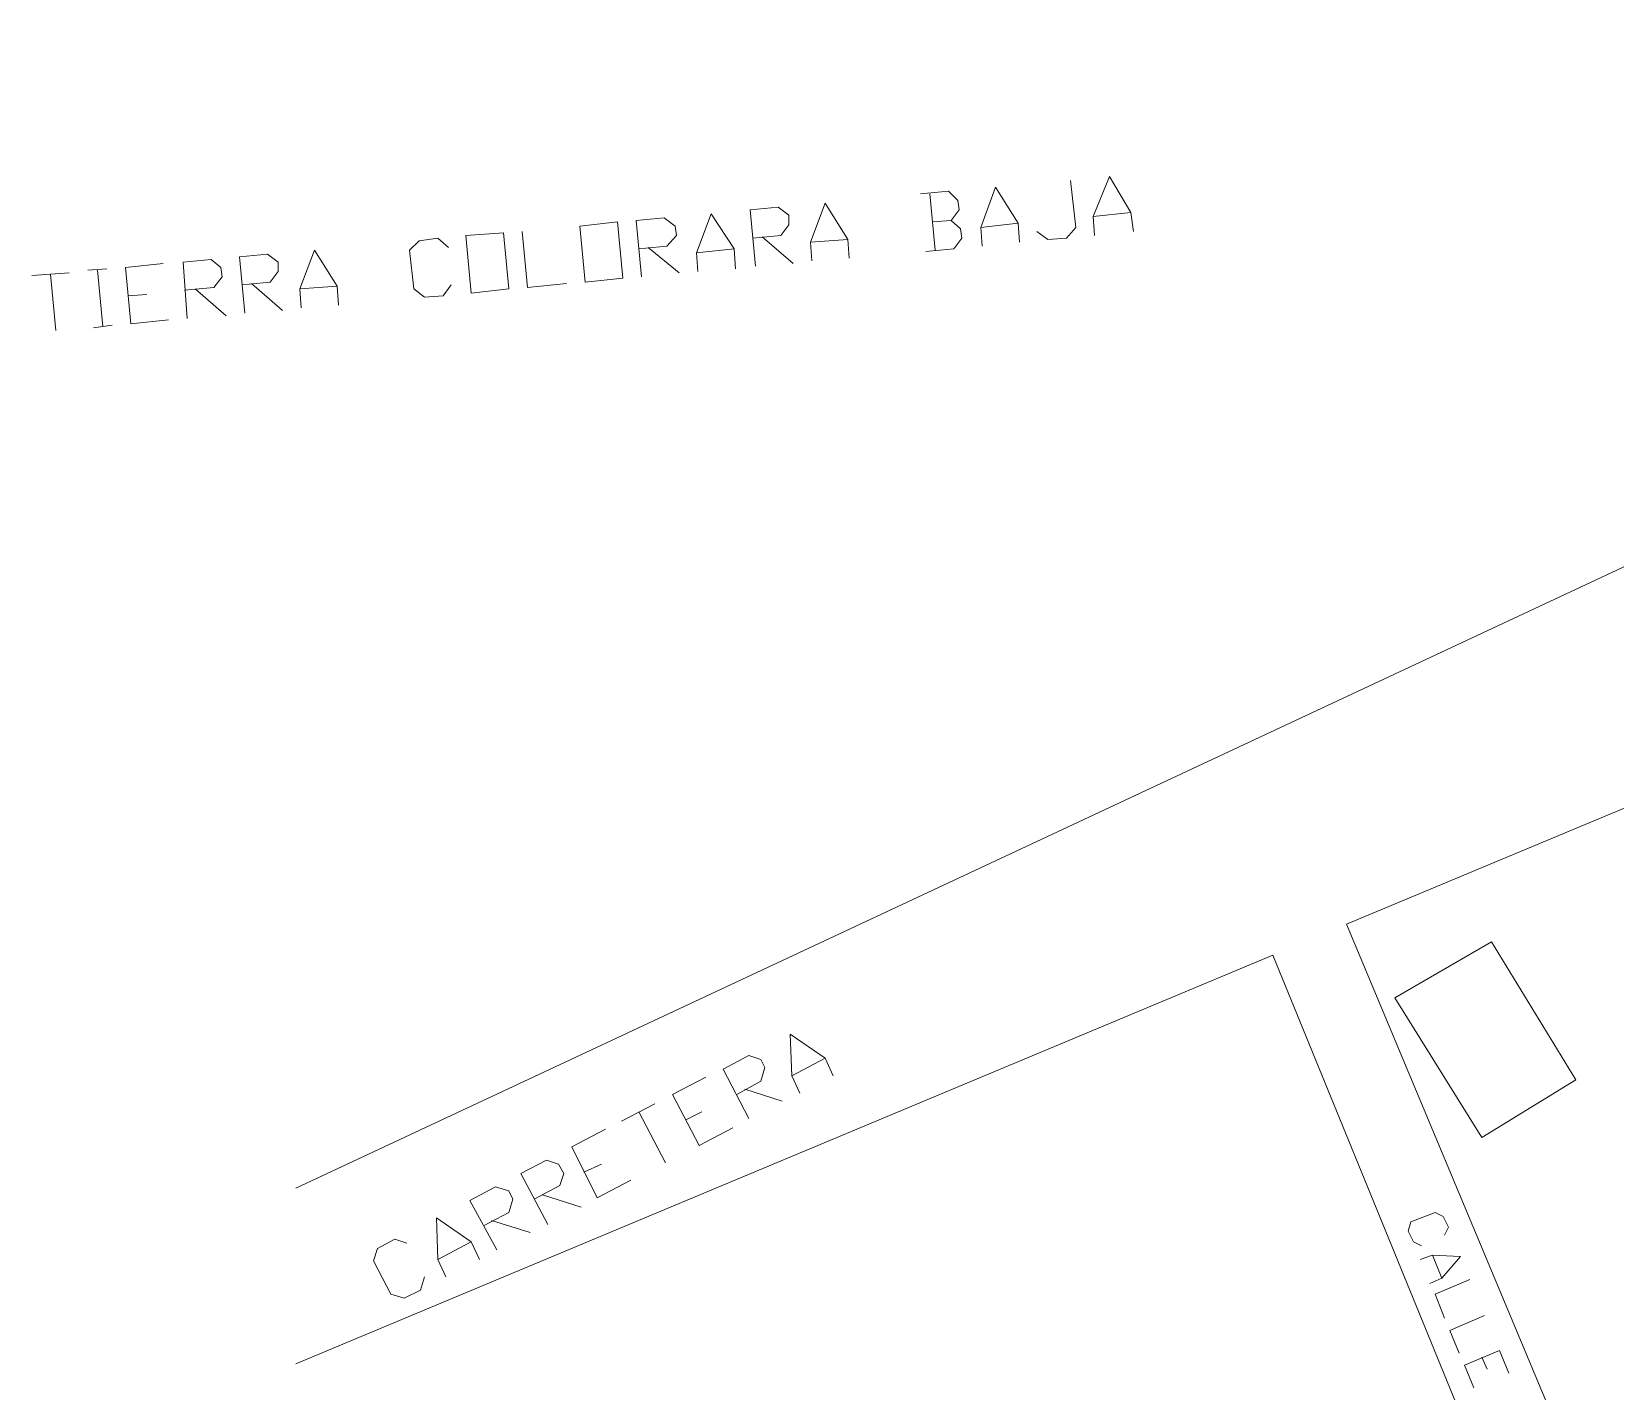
# Model space of a CAD drawing. Header units: millimetres. Extents: x 2259 to 2403, y 1663 to 1883.
# Drawn here: x 2313.49 to 2346.85, y 1763.44 to 1792.08 of the extents above; entities that cross this region are included whole.
import ezdxf

# ---------------------------------------------------------------- set-up
doc = ezdxf.new("R2010")
doc.units = ezdxf.units.MM
doc.layers.add('PDF_CVL_CUADCON_TIT', color=7, linetype='Continuous')

msp = doc.modelspace()

# ---------------------------------------------------------------- linework, layer by layer
at = {"layer": 'PDF_CVL_CUADCON_TIT', "lineweight": 9}
for points in [[(2319.052, 1767.714), (2371.126, 1792.085)], [(2332.861, 1788.103), (2333.031, 1788.329), (2333.002, 1788.527), (2332.805, 1788.724), (2332.212, 1788.668)], [(2333.511, 1787.567), (2333.483, 1787.962), (2333.793, 1788.809), (2334.273, 1788.047), (2334.301, 1787.651)], [(2334.669, 1787.877), (2334.895, 1787.708), (2335.29, 1787.736), (2335.488, 1787.962), (2335.375, 1788.95)], [(2335.883, 1787.793), (2335.855, 1788.188), (2336.194, 1789.035), (2336.645, 1788.273), (2336.702, 1787.877)], [(2328.738, 1787.143), (2328.625, 1788.329), (2329.218, 1788.386), (2329.444, 1788.216), (2329.444, 1788.018), (2329.275, 1787.793), (2328.682, 1787.736)], [(2329.924, 1787.256), (2329.896, 1787.651), (2330.207, 1788.47), (2330.687, 1787.708), (2330.715, 1787.312)], [(2332.409, 1788.668), (2332.522, 1787.482)], [(2326.338, 1786.917), (2326.225, 1788.103), (2326.818, 1788.16), (2327.044, 1787.99), (2327.072, 1787.793), (2326.874, 1787.567), (2326.281, 1787.51)], [(2327.524, 1787.03), (2327.496, 1787.425), (2327.806, 1788.244), (2328.286, 1787.51), (2328.315, 1787.087)], [(2332.325, 1787.454), (2332.918, 1787.51), (2333.087, 1787.736), (2333.059, 1787.934), (2332.861, 1788.103), (2332.466, 1788.075)], [(2333.483, 1787.962), (2334.273, 1788.047)], [(2335.855, 1788.188), (2336.645, 1788.273)], [(2322.328, 1786.748), (2322.158, 1786.522), (2321.763, 1786.493), (2321.537, 1786.663), (2321.452, 1787.482), (2321.65, 1787.68), (2322.045, 1787.736), (2322.271, 1787.538)], [(2323.825, 1787.877), (2323.938, 1786.691), (2324.756, 1786.776)], [(2328.879, 1787.764), (2329.529, 1787.199)], [(2329.896, 1787.651), (2330.687, 1787.708)], [(2317.979, 1786.155), (2317.866, 1787.341), (2318.459, 1787.397), (2318.685, 1787.228), (2318.685, 1787.03), (2318.516, 1786.804), (2317.922, 1786.748)], [(2319.165, 1786.268), (2319.137, 1786.663), (2319.447, 1787.482), (2319.927, 1786.719), (2319.956, 1786.324)], [(2326.479, 1787.538), (2327.129, 1787.002)], [(2327.496, 1787.425), (2328.286, 1787.51)], [(2314.675, 1787.058), (2315.07, 1787.087)], [(2314.873, 1787.058), (2314.986, 1785.872)], [(2316.369, 1786.013), (2315.579, 1785.929), (2315.466, 1787.115), (2316.256, 1787.199)], [(2316.765, 1786.042), (2316.68, 1787.228), (2317.273, 1787.284), (2317.471, 1787.115), (2317.499, 1786.917), (2317.329, 1786.691), (2316.708, 1786.635)], [(2313.489, 1786.945), (2314.28, 1787.002)], [(2313.884, 1786.974), (2313.997, 1785.787)], [(2318.12, 1786.776), (2318.77, 1786.211)], [(2319.137, 1786.663), (2319.927, 1786.719)], [(2315.522, 1786.522), (2315.917, 1786.55)], [(2316.934, 1786.663), (2317.584, 1786.098)], [(2314.788, 1785.844), (2315.183, 1785.9)], [(2319.052, 1764.015), (2339.639, 1772.628), (2356.667, 1730.974), (2358.475, 1731.963), (2341.192, 1773.277), (2350.991, 1777.372), (2359.237, 1782.116), (2361.779, 1776.468), (2366.438, 1768.505), (2370.618, 1760.739)], [(2329.67, 1769.719), (2329.501, 1770.086), (2329.472, 1770.962), (2330.207, 1770.453), (2330.376, 1770.086)], [(2328.597, 1769.183), (2328.061, 1770.227), (2328.597, 1770.51), (2328.851, 1770.425), (2328.936, 1770.256), (2328.851, 1769.973), (2328.343, 1769.691)], [(2329.501, 1770.086), (2330.207, 1770.453)], [(2328.258, 1768.985), (2327.552, 1768.618), (2326.987, 1769.691), (2327.693, 1770.058)], [(2328.512, 1769.804), (2329.303, 1769.55)], [(2325.914, 1769.126), (2326.62, 1769.493)], [(2326.281, 1769.324), (2326.846, 1768.251)], [(2327.27, 1769.154), (2327.609, 1769.324)], [(2326.112, 1767.884), (2325.406, 1767.516), (2324.869, 1768.59), (2325.575, 1768.957)], [(2324.361, 1766.952), (2323.796, 1768.025), (2324.333, 1768.307), (2324.587, 1768.222), (2324.7, 1768.025), (2324.615, 1767.771), (2324.079, 1767.488)], [(2325.124, 1768.053), (2325.491, 1768.222)], [(2323.288, 1766.415), (2322.723, 1767.46), (2323.26, 1767.742), (2323.542, 1767.658), (2323.627, 1767.488), (2323.542, 1767.206), (2323.006, 1766.923)], [(2324.248, 1767.573), (2325.067, 1767.319)], [(2322.215, 1765.85), (2322.045, 1766.217), (2322.017, 1767.093), (2322.751, 1766.585), (2322.921, 1766.217)], [(2323.175, 1767.036), (2323.994, 1766.782)], [(2342.773, 1766.5), (2342.604, 1766.585), (2342.491, 1766.81), (2342.547, 1767.008), (2343.056, 1767.206), (2343.225, 1767.121), (2343.338, 1766.895), (2343.253, 1766.726)], [(2321.763, 1765.85), (2321.678, 1765.568), (2321.339, 1765.398), (2321.057, 1765.483), (2320.69, 1766.189), (2320.775, 1766.443), (2321.142, 1766.641), (2321.396, 1766.556)], [(2322.045, 1766.217), (2322.751, 1766.585)], [(2342.745, 1766.217), (2342.999, 1766.302), (2343.592, 1766.274), (2343.197, 1765.822), (2342.943, 1765.709)], [(2342.999, 1766.302), (2343.197, 1765.822)], [(2343.79, 1765.794), (2343.056, 1765.483), (2343.253, 1764.975)], [(2344.101, 1765.031), (2343.366, 1764.721), (2343.564, 1764.241)], [(2343.875, 1763.506), (2343.677, 1763.986), (2344.411, 1764.297), (2344.609, 1763.817)], [(2344.044, 1764.156), (2344.157, 1763.902)]]:
    msp.add_lwpolyline(points, dxfattribs=at)
for points in [[(2325.152, 1786.804), (2325.039, 1787.99), (2325.83, 1788.075), (2325.943, 1786.889)], [(2322.751, 1786.578), (2322.638, 1787.793), (2323.429, 1787.849), (2323.542, 1786.663)], [(2342.209, 1771.724), (2344.044, 1768.787), (2346.021, 1770.002), (2344.242, 1772.91)]]:
    msp.add_lwpolyline(points, close=True, dxfattribs=at)

doc.saveas('drawing.dxf')
